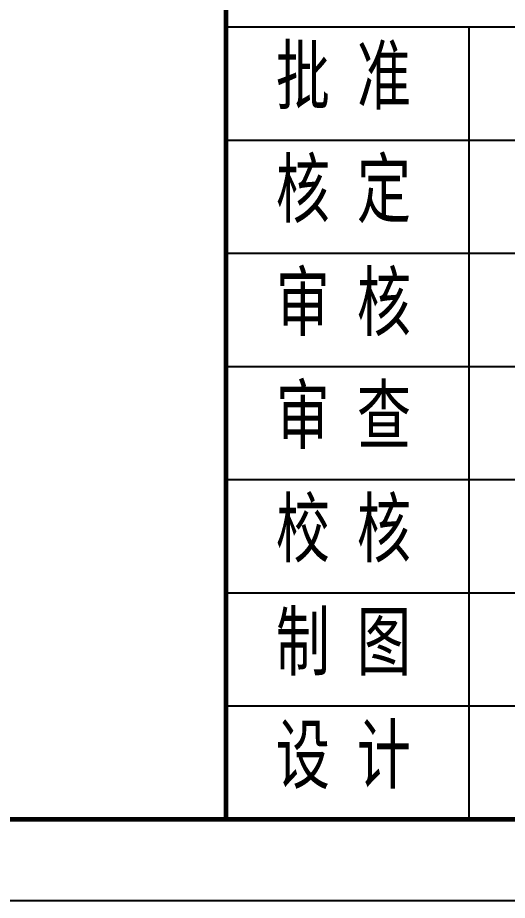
# Model space of a CAD drawing. Extents: x 695776 to 1250176, y 4443437 to 9025597.
# Drawn here: x 736738 to 740368, y 4600984 to 4607535 of the extents above; entities that cross this region are included whole.
import ezdxf

# ---------------------------------------------------------------- set-up
doc = ezdxf.new("R2010")
doc.units = 0
doc.header["$LTSCALE"] = 0.5
doc.layers.add('图框', color=7, linetype='CONTINUOUS')
doc.styles.add('仿宋', font='仿宋_GB2312.ttf', dxfattribs={"width": 0.7})

msp = doc.modelspace()

# ---------------------------------------------------------------- linework, layer by layer
at = {"layer": '图框', "color": 7, "lineweight": 60}
msp.add_line((738284.361, 4601584.2316), (738284.361, 4608904.2316), dxfattribs=at)
at = {"layer": '图框', "color": 7}
for p, q in [((752684.361, 4607464.2316), (738284.361, 4607464.2316)), ((740084.361, 4601584.2316), (740084.361, 4607464.2316)), ((744284.361, 4606624.2316), (738284.361, 4606624.2316)), ((752684.361, 4605784.2316), (738284.361, 4605784.2316)), ((744284.361, 4604944.2316), (738284.361, 4604944.2316)), ((744284.361, 4604104.2316), (738284.361, 4604104.2316)), ((752684.361, 4603264.2316), (738284.361, 4603264.2316)), ((752684.3636, 4603264.2321), (738284.3636, 4603264.2321)), ((752684.361, 4602424.2316), (738284.361, 4602424.2316))]:
    msp.add_line(p, q, dxfattribs=at)
at = {"layer": '图框', "linetype": 'Continuous', "lineweight": -2, "flags": 128}
msp.add_lwpolyline([(702884.361, 4636624.2316), (702884.361, 4600984.2316), (753284.361, 4600984.2316), (753284.361, 4636624.2316), (702884.361, 4636624.2316)], dxfattribs=at)
at = {"layer": '图框', "linetype": 'Continuous', "lineweight": 60, "flags": 128}
msp.add_lwpolyline([(705884.361, 4636024.2316), (752684.361, 4636024.2316), (752684.361, 4601584.2316), (705884.361, 4601584.2316), (705884.361, 4636024.2316)], dxfattribs=at)

# ---------------------------------------------------------------- texts
at = {"layer": '图框', "linetype": 'Continuous', "char_height": 420, "width": 1384.032427, "attachment_point": 1, "style": '仿宋'}
for s, insert in [('批 准', (738652.1764, 4607317.9794)), ('核 定', (738652.1764, 4606477.9794)), ('审 核', (738652.1764, 4605637.9794)), ('审 查', (738652.1764, 4604797.9794)), ('校 核', (738652.1764, 4603957.9794)), ('制 图', (738652.1764, 4603117.9794)), ('设 计', (738652.1764, 4602277.9794))]:
    msp.add_mtext(s, dxfattribs=dict(at, insert=insert))

doc.saveas('drawing.dxf')
